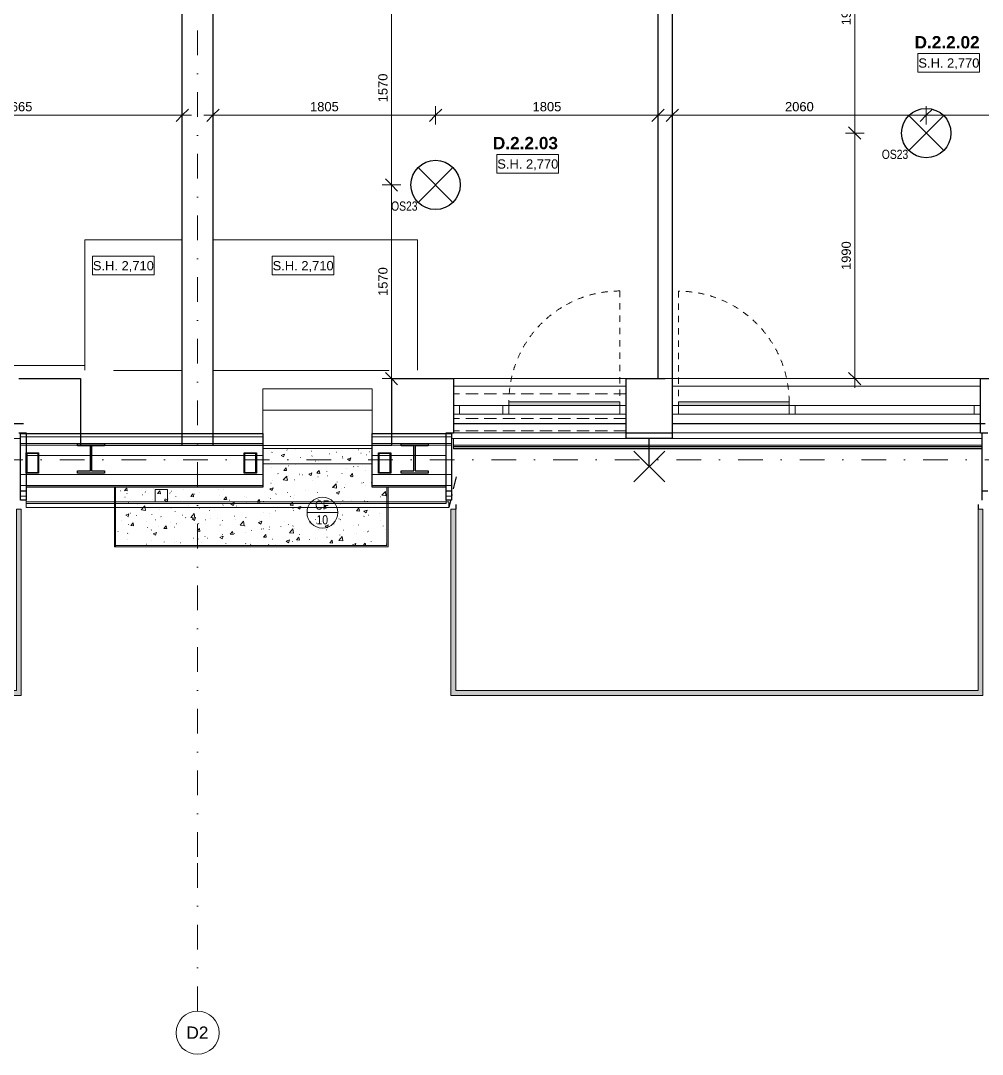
# Model space of a CAD drawing. Header units: millimetres. Extents: x -7570 to 42709, y -1655 to 71550.
# Drawn here: x -1287 to 6513, y 52360 to 60742 of the extents above; entities that cross this region are included whole.
import ezdxf

# ---------------------------------------------------------------- set-up
doc = ezdxf.new("R2010")
doc.units = ezdxf.units.MM
for name, pattern in [('HA_Dash_2mm-S1mm', [100, 50, -50]), ('HA_Dash_3mm-S1mm', [150, 100, -50]), ('HA_DashDot_10mm-S3mm', [500, 200, -150, 0, -150]), ('HA_DashDot_4mm-S1mm', [200, 100, -50, 0, -50])]:
    doc.linetypes.add(name, pattern=pattern)
for name, color, linetype, lineweight in [('-UNDERLAY_A-AREA-____-OTLN', 9, 'Continuous', 25), ('-UNDERLAY_A-FLOR-HRAL-OTLN', 9, 'Continuous', 9), ('-UNDERLAY_A-GLAZ-CWMG-OTLN', 9, 'Continuous', 5), ('-UNDERLAY_A-WALL-____-OTLN', 9, 'Continuous', 9), ('-UNDERLAY_M-HVAC-DUCT-OTLN', 9, 'Continuous', 9), ('A-____-____-DIMS', 9, 'Continuous', 5), ('A-____-____-DIMS-50', 9, 'Continuous', 5), ('A-AREA-____-IDEN', 9, 'Continuous', 9), ('A-CLNG-____-IDEN', 9, 'Continuous', 9), ('A-CLNG-____-OTLN', 9, 'Continuous', 9), ('A-CLNG-____-PATT', 9, 'Continuous', 9), ('A-DOOR-____-OTLN', 9, 'Continuous', 9), ('A-FLOR-____-OTLN', 9, 'Continuous', 9), ('A-FLOR-____-OVHD', 9, 'HA_DashDot_4mm-S1mm', 25), ('A-GENM-____-HDLN', 9, 'HA_Dash_3mm-S1mm', 9), ('A-GENM-____-MCUT', 9, 'HA_Dash_3mm-S1mm', 25), ('A-GENM-____-OTLN', 9, 'Continuous', 9), ('A-GLAZ-CURT-MCUT', 9, 'Continuous', 5), ('A-GLAZ-CURT-OTLN', 9, 'Continuous', 5), ('A-GLAZ-CWMG-MCUT', 9, 'Continuous', 5), ('A-GLAZ-CWMG-OTLN', 9, 'Continuous', 5), ('A-ROOF-____-MCUT', 9, 'Continuous', 25), ('A-ROOF-____-OTLN', 9, 'Continuous', 9), ('A-WALL-____-MCUT', 9, 'Continuous', 9), ('A-WALL-____-OTLN', 9, 'Continuous', 9), ('E-LITE-EQPM-IDEN', 9, 'Continuous', 9), ('E-LITE-EQPM-OTLN', 9, 'Continuous', 9), ('G-____-____-DIMS', 9, 'Continuous', 5), ('I-WALL-____-MCUT', 9, 'Continuous', 25), ('I-WALL-____-OTLN', 9, 'Continuous', 9), ('S-GRID-____-IDEN', 9, 'Continuous', 9), ('S-GRID-____-OTLN', 9, 'Continuous', 5)]:
    doc.layers.add(name, color=color, linetype=linetype, lineweight=lineweight)
doc.styles.add('Arial', font='arial.ttf', dxfattribs={"height": 100})
doc.styles.add('Arial_1', font='arial.ttf', dxfattribs={"height": 75})
doc.styles.add('Arial_2', font='arial.ttf', dxfattribs={"width": 0.8, "height": 75})
doc.styles.add('Arial_B', font='arialbd.ttf', dxfattribs={"height": 100})
doc.dimstyles.new('Inner_Dimensions_1', dxfattribs={"dimscale": 304.8, "dimtxt": 76.519455, "dimasz": 0.328084, "dimexe": 0.246063, "dimexo": 0.0625, "dimgap": 0.032808, "dimtad": 1, "dimdec": 0, "dimzin": 0, "dimdsep": 46, "dimtxsty": 'Arial_1', "dimblk1": 'OBLIQUE', "dimblk2": 'OBLIQUE', "dimsah": 1, "dimcen": 0.09, "dimdle": 0.246063, "dimazin": 0, "dimtfac": 1, "dimtdec": 4, "dimtix": 1, "dimtmove": 0, "dimatfit": 3, "dimfxl": 0.246063, "dimfxlon": 1, "dimtvp": 1, "dimtolj": 1, "dimtzin": 0, "dimlwd": 9, "dimlwe": 9, "dimarcsym": 2})

# ---------------------------------------------------------------- blocks, each defined once
blk = doc.blocks.new('BD Libus_IFC_ifc-1-DPS_D - 2NP')
at = {"layer": 'A-GENM-____-MCUT', "color": 7, "linetype": 'Continuous'}
for p, q in [((-826.8, 57295.4), (-826.8, 57312.7)), ((-826.8, 57312.7), (-606.8, 57312.7)), ((-721.6, 57295.4), (-826.8, 57295.4)), ((-721.6, 57091.1), (-721.6, 57295.4)), ((-606.8, 57295.4), (-712.1, 57295.4)), ((-712.1, 57295.4), (-712.1, 57091.1)), ((-606.8, 57312.7), (-606.8, 57295.4)), ((1798.2, 57295.4), (1798.2, 57312.7)), ((1798.2, 57312.7), (2018.2, 57312.7)), ((1903.4, 57295.4), (1798.2, 57295.4)), ((1903.4, 57091.1), (1903.4, 57295.4)), ((2018.2, 57295.4), (1912.9, 57295.4)), ((1912.9, 57295.4), (1912.9, 57091.1)), ((2018.2, 57312.7), (2018.2, 57295.4)), ((-1241.8, 57073.7), (-1241.8, 57236.7)), ((-1241.8, 57236.7), (-1141.8, 57236.7)), ((-1145.8, 57232.3), (-1237.8, 57232.3)), ((-1237.8, 57232.3), (-1237.8, 57078.1)), ((-1145.8, 57078.1), (-1145.8, 57232.3)), ((-1141.8, 57236.7), (-1141.8, 57073.7)), ((525.5, 57073.7), (525.5, 57236.7)), ((525.5, 57236.7), (625.5, 57236.7)), ((621.5, 57232.3), (529.5, 57232.3)), ((529.5, 57232.3), (529.5, 57078.1)), ((621.5, 57078.1), (621.5, 57232.3)), ((625.5, 57236.7), (625.5, 57073.7)), ((1615.5, 57073.7), (1615.5, 57236.7)), ((1615.5, 57236.7), (1715.5, 57236.7)), ((1711.5, 57232.3), (1619.5, 57232.3)), ((1619.5, 57232.3), (1619.5, 57078.1)), ((1711.5, 57078.1), (1711.5, 57232.3)), ((1715.5, 57236.7), (1715.5, 57073.7)), ((-1237.8, 57078.1), (-1145.8, 57078.1)), ((-826.8, 57073.7), (-826.8, 57091.1)), ((-826.8, 57091.1), (-721.6, 57091.1)), ((-712.1, 57091.1), (-606.8, 57091.1)), ((-606.8, 57091.1), (-606.8, 57073.7)), ((529.5, 57078.1), (621.5, 57078.1)), ((1619.5, 57078.1), (1711.5, 57078.1)), ((1798.2, 57073.7), (1798.2, 57091.1)), ((1798.2, 57091.1), (1903.4, 57091.1)), ((1912.9, 57091.1), (2018.2, 57091.1)), ((2018.2, 57091.1), (2018.2, 57073.7)), ((-1141.8, 57073.7), (-1241.8, 57073.7)), ((-606.8, 57073.7), (-826.8, 57073.7)), ((625.5, 57073.7), (525.5, 57073.7)), ((1715.5, 57073.7), (1615.5, 57073.7)), ((2018.2, 57073.7), (1798.2, 57073.7))]:
    blk.add_line(p, q, dxfattribs=at)
blk = doc.blocks.new('Top Rail Type - Top Rail_Internal_-1448688-DPS_D - 2NP')
at = {"layer": '-UNDERLAY_A-FLOR-HRAL-OTLN'}
for points in [[(-5511.8, 55269.9), (-5471.8, 55309.9), (-5471.8, 56779.9), (-5511.8, 56779.9), (-5511.8, 55975.4)], [(-1281.8, 55269.9), (-1281.8, 56779.9), (-1321.8, 56779.9), (-1321.8, 55309.9)], [(-5511.8, 55269.9), (-1281.8, 55269.9), (-1321.8, 55309.9), (-5471.8, 55309.9)]]:
    blk.add_hatch(color=256, dxfattribs=at).paths.add_polyline_path(points)
for p, q in [((-5511.8, 56779.9), (-5471.8, 56779.9)), ((-5511.8, 55269.9), (-5511.8, 56779.9)), ((-5471.8, 56779.9), (-5471.8, 55309.9)), ((-1321.8, 56779.9), (-1281.8, 56779.9)), ((-1321.8, 55309.9), (-1321.8, 56779.9)), ((-1281.8, 56779.9), (-1281.8, 55269.9)), ((-1281.8, 55269.9), (-5511.8, 55269.9)), ((-5471.8, 55309.9), (-1321.8, 55309.9))]:
    blk.add_line(p, q, dxfattribs=at)
blk = doc.blocks.new('Top Rail Type - Top Rail_Internal_-1448727-DPS_D - 2NP')
at = {"layer": '-UNDERLAY_A-FLOR-HRAL-OTLN'}
for points in [[(2203.2, 55269.9), (2243.2, 55309.9), (2243.2, 56779.9), (2203.2, 56779.9), (2203.2, 55975.4)], [(6518.2, 55269.9), (6518.2, 56779.9), (6478.2, 56779.9), (6478.2, 55309.9)], [(6518.2, 55269.9), (6478.2, 55309.9), (2243.2, 55309.9), (2203.2, 55269.9), (4592, 55269.9)]]:
    blk.add_hatch(color=256, dxfattribs=at).paths.add_polyline_path(points)
for p, q in [((2203.2, 56779.9), (2243.2, 56779.9)), ((2203.2, 55269.9), (2203.2, 56779.9)), ((2243.2, 56779.9), (2243.2, 55309.9)), ((6478.2, 56779.9), (6518.2, 56779.9)), ((6478.2, 55309.9), (6478.2, 56779.9)), ((6518.2, 56779.9), (6518.2, 55269.9)), ((6518.2, 55269.9), (2203.2, 55269.9)), ((2243.2, 55309.9), (6478.2, 55309.9))]:
    blk.add_line(p, q, dxfattribs=at)
blk = doc.blocks.new('Obdélníková příčel - 50x70mm EXT-1690387-DPS_D - 2NP')
at = {"layer": '-UNDERLAY_A-GLAZ-CWMG-OTLN'}
for p, q in [((4996.2, 57549.9), (4996.2, 57619.9)), ((4996.2, 57619.9), (6448.1, 57619.9)), ((6448.1, 57619.9), (6448.1, 57549.9)), ((4996.2, 57549.9), (6448.1, 57549.9))]:
    blk.add_line(p, q, dxfattribs=at)
blk = doc.blocks.new('Obdélníková příčel - 50x70mm EXT-1690389-DPS_D - 2NP')
at = {"layer": '-UNDERLAY_A-GLAZ-CWMG-OTLN'}
for p, q in [((4048.1, 57549.9), (4048.1, 57619.9)), ((4048.1, 57619.9), (4946.2, 57619.9)), ((4946.2, 57619.9), (4946.2, 57549.9)), ((4048.1, 57549.9), (4946.2, 57549.9))]:
    blk.add_line(p, q, dxfattribs=at)
blk = doc.blocks.new('Obdélníková příčel - 50x70mm EXT-1480161-DPS_D - 2NP')
at = {"layer": '-UNDERLAY_A-GLAZ-CWMG-OTLN'}
for p, q in [((2273.2, 57549.9), (2273.2, 57619.9)), ((2623.2, 57619.9), (2273.2, 57619.9)), ((2623.2, 57619.9), (2623.2, 57549.9)), ((2623.2, 57549.9), (2273.2, 57549.9))]:
    blk.add_line(p, q, dxfattribs=at)
blk = doc.blocks.new('Obdélníková příčel - 50x70mm EXT-1480163-DPS_D - 2NP')
at = {"layer": '-UNDERLAY_A-GLAZ-CWMG-OTLN'}
for p, q in [((2673.2, 57549.9), (2673.2, 57619.9)), ((3573.2, 57619.9), (2673.2, 57619.9)), ((3573.2, 57619.9), (3573.2, 57549.9)), ((3573.2, 57549.9), (2673.2, 57549.9))]:
    blk.add_line(p, q, dxfattribs=at)
blk = doc.blocks.new('Systémový panel - Sklo-1690390-DPS_D - 2NP')
at = {"layer": 'A-GLAZ-CURT-MCUT'}
for p, q in [((-725.9375, 0), (-725.9375, 70)), ((-725.9375, 70), (725.9375, 70)), ((725.9375, 0), (-725.9375, 0)), ((725.9375, 70), (725.9375, 0))]:
    blk.add_line(p, q, dxfattribs=at)
blk = doc.blocks.new('Obdélníková příčel - 50x70mm EXT-1690386-DPS_D - 2NP')
at = {"layer": 'A-GLAZ-CWMG-OTLN'}
blk.add_line((4946.2, 57549.9), (4048.2, 57549.9), dxfattribs=at)
blk = doc.blocks.new('Obdélníková příčel - 50x70mm EXT-1479396-DPS_D - 2NP')
at = {"layer": 'A-GLAZ-CWMG-MCUT'}
for p, q in [((0, 0), (-50, 0)), ((-50, 0), (-50, -70)), ((0, -70), (0, 0)), ((-50, -70), (0, -70))]:
    blk.add_line(p, q, dxfattribs=at)
blk = doc.blocks.new('Obdélníková příčel - 50x70mm EXT-1479397-DPS_D - 2NP')
at = {"layer": 'A-GLAZ-CWMG-MCUT'}
for p, q in [((-50, 0), (0, 0)), ((-50, -70), (-50, 0)), ((0, 0), (0, -70)), ((0, -70), (-50, -70))]:
    blk.add_line(p, q, dxfattribs=at)
blk = doc.blocks.new('ABMV_CW_Single_Swing_Generic - Ex_Glass_SKLOPNE-1690468-DPS_D - 2NP')
at = {"layer": 'A-DOOR-____-OTLN'}
blk.add_hatch(color=256, dxfattribs=at).paths.add_polyline_path([(-449, 0), (-449, -30), (449, -30), (449, 0), (-94.8, 0)])
for p, q in [((-449, -15), (-449, 0)), ((-449, 0), (449, 0)), ((-449, -30), (-449, -15)), ((-449, -30), (449, -30)), ((449, -15), (449, 0)), ((449, -30), (449, -15))]:
    blk.add_line(p, q, dxfattribs=at)
at = {"layer": 'A-DOOR-____-OTLN', "linetype": 'HA_Dash_2mm-S1mm', "lineweight": 5}
for p in [(-449, -30), (449, -928)]:
    blk.add_line(p, (449, -30), dxfattribs=at)
blk.add_arc((449, -30), 898, 180, 270, dxfattribs=at)
blk = doc.blocks.new('Obdélníková příčel - 50x70mm EXT-1479394-DPS_D - 2NP')
at = {"layer": 'A-GLAZ-CWMG-MCUT'}
for p, q in [((25, 0), (-25, 0)), ((-25, 0), (-25, -70)), ((25, -70), (25, 0)), ((-25, -70), (25, -70))]:
    blk.add_line(p, q, dxfattribs=at)
blk = doc.blocks.new('Systémový panel - Sklo-1480164-DPS_D - 2NP')
at = {"layer": 'A-GLAZ-CURT-MCUT'}
for p, q in [((-175, -70), (-175, 0)), ((-175, 0), (175, 0)), ((175, -70), (-175, -70)), ((175, 0), (175, -70))]:
    blk.add_line(p, q, dxfattribs=at)
blk = doc.blocks.new('Obdélníková příčel - 50x70mm EXT-1480160-DPS_D - 2NP')
at = {"layer": 'A-GLAZ-CWMG-OTLN'}
blk.add_line((2673.2, 57549.9), (3573.2, 57549.9), dxfattribs=at)
blk = doc.blocks.new('Obdélníková příčel - 50x70mm EXT-1479988-DPS_D - 2NP')
at = {"layer": 'A-GLAZ-CWMG-MCUT'}
for p, q in [((0, 70), (-50, 70)), ((-50, 70), (-50, 0)), ((-50, 0), (0, 0)), ((0, 0), (0, 70))]:
    blk.add_line(p, q, dxfattribs=at)
blk = doc.blocks.new('Obdélníková příčel - 50x70mm EXT-1479989-DPS_D - 2NP')
at = {"layer": 'A-GLAZ-CWMG-MCUT'}
for p, q in [((-50, 70), (0, 70)), ((-50, 0), (-50, 70)), ((0, 0), (-50, 0)), ((0, 70), (0, 0))]:
    blk.add_line(p, q, dxfattribs=at)
blk = doc.blocks.new('ABMV_CW_Single_Swing_Generic - Ex_Glass_SKLOPNE-1529248-DPS_D - 2NP')
at = {"layer": 'A-DOOR-____-OTLN'}
blk.add_hatch(color=256, dxfattribs=at).paths.add_polyline_path([(-450, 0), (450, 0), (450, 30), (-450, 30), (-450, 15)])
at = {"layer": 'A-DOOR-____-OTLN', "linetype": 'HA_Dash_2mm-S1mm', "lineweight": 5}
for p in [(450, 930), (-450, 30)]:
    blk.add_line(p, (450, 30), dxfattribs=at)
at = {"layer": 'A-DOOR-____-OTLN'}
for p, q in [((450, 30), (-450, 30)), ((-450, 15), (-450, 30)), ((-450, 0), (-450, 15)), ((450, 0), (-450, 0)), ((450, 15), (450, 30)), ((450, 0), (450, 15))]:
    blk.add_line(p, q, dxfattribs=at)
at = {"layer": 'A-DOOR-____-OTLN', "linetype": 'HA_Dash_2mm-S1mm', "lineweight": 5}
blk.add_arc((450, 30), 900, 90, 180, dxfattribs=at)
blk = doc.blocks.new('Obdélníková příčel - 50x70mm EXT-1479993-DPS_D - 2NP')
at = {"layer": 'A-GLAZ-CWMG-MCUT'}
for p, q in [((25, 70), (-25, 70)), ((-25, 70), (-25, 0)), ((-25, 0), (25, 0)), ((25, 0), (25, 70))]:
    blk.add_line(p, q, dxfattribs=at)
blk = doc.blocks.new('HA_LF_GenericSymbol - OS23_pokoje-1811521-DPS_D - 2NP')
at = {"layer": 'E-LITE-EQPM-OTLN', "color": 11, "lineweight": 25}
for p, q in [((141.4, -141.4), (-141.4, 141.4)), ((-141.4, -141.4), (141.4, 141.4))]:
    blk.add_line(p, q, dxfattribs=at)
blk.add_circle((0, 0), 200, dxfattribs=at)
blk = doc.blocks.new('HA_GM_Gutter_Balcony - HA_GM_Gutter_Facade TP03-1638956-DPS_D - 2NP')
at = {"layer": 'A-GENM-____-OTLN'}
for p, q in [((0, 60), (0, 5)), ((0, 5), (0, -5)), ((4290, 5), (0, 5)), ((0, -5), (0, -20.8)), ((4290, -5), (0, -5)), ((0, -20.8), (0, -25.1)), ((4290, -20.8), (0, -20.8)), ((4290, -25.1), (0, -25.1))]:
    blk.add_line(p, q, dxfattribs=at)
blk = doc.blocks.new('HA_LF_GenericSymbol nastenne svitidlo - nastenne svitidlo-1783984-DPS_D - 2NP')
at = {"layer": 'E-LITE-EQPM-OTLN', "color": 11, "lineweight": 25}
for p, q in [((125, 125), (-125, -125)), ((-125, 125), (125, -125)), ((0, 0), (-228.9, 0))]:
    blk.add_line(p, q, dxfattribs=at)
blk = doc.blocks.new('TB_Porotherm KPVarioUNI_1500mm - TB_Porotherm KPVarioUNI_1500mm-V2-DPS_D - 2NP')
at = {"layer": 'A-GENM-____-HDLN'}
for p, q in [((-700.25, 205), (699.75, 205)), ((-700.25, 105), (699.75, 105)), ((-700.25, -95), (699.75, -95)), ((-700.25, -157.5), (699.75, -157.5)), ((-700.25, -220), (699.75, -220))]:
    blk.add_line(p, q, dxfattribs=at)
blk = doc.blocks.new('Grid - Radius 3_5mm-353793-DPS_D - 2NP')
at = {"layer": 'S-GRID-____-IDEN'}
blk.add_circle((0, 0), 3.5, dxfattribs=at)
blk = doc.blocks.new('DIMBLOCK10-DPS_D - 2NP')
at = {"layer": 'A-____-____-DIMS-50', "lineweight": 9}
for p, q in [((-2641.8, 59899.3), (-2641.8, 60049.3)), ((-2641.8, 59974.3), (-2591.8, 60024.3)), ((23.2, 60049.3), (23.2, 59899.3)), ((23.2, 59974.3), (23.2, 60049.3)), ((23.2, 59974.3), (73.2, 60024.3)), ((-2641.8, 59974.3), (-2691.8, 59924.3)), ((-2641.8, 59974.3), (98.2, 59974.3)), ((-2641.8, 59974.3), (-2641.8, 59899.3)), ((23.2, 59974.3), (-26.8, 59924.3))]:
    blk.add_line(p, q, dxfattribs=at)
at = {"layer": 'A-____-____-DIMS-50', "color": 0, "lineweight": 9, "insert": (-1424.7, 60081.7), "char_height": 75, "width": 276.883, "attachment_point": 1, "line_spacing_factor": 0.941778, "style": 'Arial_1'}
blk.add_mtext('2665', dxfattribs=at)
blk = doc.blocks.new('_Oblique')
at = {"color": 0, "linetype": 'ByBlock', "lineweight": -2}
blk.add_line((-0.5, -0.5), (0.5, 0.5), dxfattribs=at)
blk = doc.blocks.new('DIMBLOCK11-DPS_D - 2NP')
at = {"layer": 'A-____-____-DIMS-50', "lineweight": 9}
for p, q in [((273.2, 60049.3), (273.2, 59899.3)), ((273.2, 59974.3), (273.2, 60049.3)), ((273.2, 59974.3), (323.2, 60024.3)), ((2078.2, 59899.3), (2078.2, 60049.3)), ((2078.2, 59974.3), (2128.2, 60024.3)), ((198.2, 59974.3), (2078.2, 59974.3)), ((273.2, 59974.3), (223.2, 59924.3)), ((2078.2, 59974.3), (2028.2, 59924.3)), ((2078.2, 59974.3), (2078.2, 59899.3))]:
    blk.add_line(p, q, dxfattribs=at)
at = {"layer": 'A-____-____-DIMS-50', "color": 0, "lineweight": 9, "insert": (1060.3, 60081.7), "char_height": 75, "width": 276.883, "attachment_point": 1, "line_spacing_factor": 0.941778, "style": 'Arial_1'}
blk.add_mtext('1805', dxfattribs=at)
blk = doc.blocks.new('DIMBLOCK12-DPS_D - 2NP')
at = {"layer": 'A-____-____-DIMS-50', "lineweight": 9}
for p, q in [((2078.2, 59899.3), (2078.2, 60049.3)), ((2078.2, 59974.3), (2128.2, 60024.3)), ((3883.2, 60049.3), (3883.2, 59899.3)), ((3883.2, 59974.3), (3883.2, 60049.3)), ((3883.2, 59974.3), (3933.2, 60024.3)), ((2078.2, 59974.3), (2028.2, 59924.3)), ((2078.2, 59974.3), (3958.2, 59974.3)), ((2078.2, 59974.3), (2078.2, 59899.3)), ((3883.2, 59974.3), (3833.2, 59924.3))]:
    blk.add_line(p, q, dxfattribs=at)
at = {"layer": 'A-____-____-DIMS-50', "color": 0, "lineweight": 9, "insert": (2865.3, 60081.7), "char_height": 75, "width": 276.883, "attachment_point": 1, "line_spacing_factor": 0.941778, "style": 'Arial_1'}
blk.add_mtext('1805', dxfattribs=at)
blk = doc.blocks.new('DIMBLOCK13-DPS_D - 2NP')
at = {"layer": 'A-____-____-DIMS-50', "lineweight": 9}
for p, q in [((3998.2, 60049.3), (3998.2, 59899.3)), ((3998.2, 59974.3), (3998.2, 60049.3)), ((3998.2, 59974.3), (4048.2, 60024.3)), ((6058.2, 60049.3), (6058.2, 59899.3)), ((6058.2, 59974.3), (6058.2, 60049.3)), ((6058.2, 59974.3), (6108.2, 60024.3)), ((3923.2, 59974.3), (6058.2, 59974.3)), ((3998.2, 59974.3), (3948.2, 59924.3)), ((6058.2, 59974.3), (6008.2, 59924.3))]:
    blk.add_line(p, q, dxfattribs=at)
at = {"layer": 'A-____-____-DIMS-50', "color": 0, "lineweight": 9, "insert": (4912.8, 60081.7), "char_height": 75, "width": 276.883, "attachment_point": 1, "line_spacing_factor": 0.941778, "style": 'Arial_1'}
blk.add_mtext('2060', dxfattribs=at)
blk = doc.blocks.new('DIMBLOCK14-DPS_D - 2NP')
at = {"layer": 'A-____-____-DIMS-50', "lineweight": 9}
for p, q in [((6058.2, 60049.3), (6058.2, 59899.3)), ((6058.2, 59974.3), (6058.2, 60049.3)), ((6058.2, 59974.3), (6108.2, 60024.3)), ((8123.2, 60049.3), (8123.2, 59899.3)), ((8123.2, 59974.3), (8123.2, 60049.3)), ((8123.2, 59974.3), (8173.2, 60024.3)), ((6058.2, 59974.3), (6008.2, 59924.3)), ((6058.2, 59974.3), (8198.2, 59974.3)), ((8123.2, 59974.3), (8073.2, 59924.3))]:
    blk.add_line(p, q, dxfattribs=at)
at = {"layer": 'A-____-____-DIMS-50', "color": 0, "lineweight": 9, "insert": (6975.3, 60081.7), "char_height": 75, "width": 276.883, "attachment_point": 1, "line_spacing_factor": 0.941778, "style": 'Arial_1'}
blk.add_mtext('2065', dxfattribs=at)
blk = doc.blocks.new('DIMBLOCK32-DPS_D - 2NP')
at = {"layer": 'A-____-____-DIMS-50', "lineweight": 9}
for p, q in [((1721, 60979.9), (1671, 61029.9)), ((1721, 61054.9), (1721, 59409.9)), ((1796, 60979.9), (1646, 60979.9)), ((1721, 60979.9), (1771, 60929.9)), ((1721, 60979.9), (1796, 60979.9)), ((1721, 59409.9), (1671, 59459.9)), ((1796, 59409.9), (1646, 59409.9)), ((1721, 59409.9), (1771, 59359.9)), ((1721, 59409.9), (1796, 59409.9))]:
    blk.add_line(p, q, dxfattribs=at)
at = {"layer": 'A-____-____-DIMS-50', "color": 0, "lineweight": 9, "insert": (1613.6, 60079.5), "char_height": 75, "width": 276.883, "attachment_point": 1, "rotation": 90, "line_spacing_factor": 0.941778, "style": 'Arial_1'}
blk.add_mtext('1570', dxfattribs=at)
blk = doc.blocks.new('DIMBLOCK33-DPS_D - 2NP')
at = {"layer": 'A-____-____-DIMS-50', "lineweight": 9}
for p, q in [((1721, 59409.9), (1671, 59459.9)), ((1796, 59409.9), (1646, 59409.9)), ((1721, 59409.9), (1721, 57764.9)), ((1721, 59409.9), (1771, 59359.9)), ((1721, 59409.9), (1796, 59409.9)), ((1796, 57839.9), (1646, 57839.9)), ((1721, 57839.9), (1671, 57889.9)), ((1721, 57839.9), (1771, 57789.9)), ((1721, 57839.9), (1796, 57839.9))]:
    blk.add_line(p, q, dxfattribs=at)
at = {"layer": 'A-____-____-DIMS-50', "color": 0, "lineweight": 9, "insert": (1613.6, 58509.5), "char_height": 75, "width": 276.883, "attachment_point": 1, "rotation": 90, "line_spacing_factor": 0.941778, "style": 'Arial_1'}
blk.add_mtext('1570', dxfattribs=at)
blk = doc.blocks.new('DIMBLOCK34-DPS_D - 2NP')
at = {"layer": 'A-____-____-DIMS-50', "lineweight": 9}
for p, q in [((5478.8, 61809.9), (5428.8, 61859.9)), ((5478.8, 61884.9), (5478.8, 59829.9)), ((5553.8, 61809.9), (5403.8, 61809.9)), ((5478.8, 61809.9), (5528.8, 61759.9)), ((5478.8, 61809.9), (5553.8, 61809.9)), ((5478.8, 59829.9), (5428.8, 59879.9)), ((5553.8, 59829.9), (5403.8, 59829.9)), ((5478.8, 59829.9), (5528.8, 59779.9)), ((5478.8, 59829.9), (5553.8, 59829.9))]:
    blk.add_line(p, q, dxfattribs=at)
at = {"layer": 'A-____-____-DIMS-50', "color": 0, "lineweight": 9, "insert": (5371.4, 60704.5), "char_height": 75, "width": 276.883, "attachment_point": 1, "rotation": 90, "line_spacing_factor": 0.941778, "style": 'Arial_1'}
blk.add_mtext('1980', dxfattribs=at)
blk = doc.blocks.new('DIMBLOCK35-DPS_D - 2NP')
at = {"layer": 'A-____-____-DIMS-50', "lineweight": 9}
for p, q in [((5478.8, 59829.9), (5428.8, 59879.9)), ((5553.8, 59829.9), (5403.8, 59829.9)), ((5478.8, 59829.9), (5478.8, 57764.9)), ((5478.8, 59829.9), (5528.8, 59779.9)), ((5478.8, 59829.9), (5553.8, 59829.9)), ((5553.8, 57839.9), (5403.8, 57839.9)), ((5478.8, 57839.9), (5428.8, 57889.9)), ((5478.8, 57839.9), (5528.8, 57789.9)), ((5478.8, 57839.9), (5553.8, 57839.9))]:
    blk.add_line(p, q, dxfattribs=at)
at = {"layer": 'A-____-____-DIMS-50', "color": 0, "lineweight": 9, "insert": (5371.4, 58719.5), "char_height": 75, "width": 276.883, "attachment_point": 1, "rotation": 90, "line_spacing_factor": 0.941778, "style": 'Arial_1'}
blk.add_mtext('1990', dxfattribs=at)
blk = doc.blocks.new('HA_Tag_Ceiling - Group _ Type Mark-1698111-DPS_D - 2NP')
at = {"layer": 'A-CLNG-____-IDEN'}
blk.add_line((-2.5, 0), (2.5, 0), dxfattribs=at)
blk.add_circle((0, 0), 2.5, dxfattribs=at)
blk = doc.blocks.new('Spot Elevations - Generic-448778-DPS_D - 2NP')
at = {"layer": 'G-____-____-DIMS', "lineweight": 9}
for p, q in [((-5, 0), (-5, 3)), ((-5, 3), (5, 3)), ((5, 3), (5, 0)), ((5, 0), (-5, 0))]:
    blk.add_line(p, q, dxfattribs=at)

msp = doc.modelspace()

# ---------------------------------------------------------------- hatches: boundary and pattern name
at = {"layer": 'A-CLNG-____-PATT', "lineweight": 5}
h = msp.add_hatch(dxfattribs=at)
h.set_pattern_fill('FP_3', color=256, style=0, pattern_type=2)
h.set_pattern_definition([(50, (0, 0), (268.9728, -23.5317), [28.125, -309.375]), (355, (0, 0), (-52.0318, 282.0722), [22.5, -247.5]), (100.451, (22.41, -1.96), (216.9426, 258.5382), [23.903, -262.928]), (46.184, (0, 75), (400.2152, -62.0716), [42.187, -464.062]), (96.636, (33.35, 69.83), (350.496, 365.297), [35.854, -394.392]), (351.184, (0, 75), (350.4995, 365.2935), [33.75, -371.25]), (21, (37.5, 56.25), (223.8405, -150.9819), [28.125, -309.375]), (326, (37.5, 56.25), (91.2433, 271.9314), [22.5, -247.5]), (71.451, (56.15, 43.67), (315.0841, 120.9468), [23.903, -262.928]), (37.5, (0, 0), (4.55924, 124.83529), [1.676, -242.824, 1.676, -249.574, -248.438]), (37.5, (0, 0), (4.55924, 124.83529), [-495.75, 1.676, -246.761]), (7.5, (0, 0), (98.6515, 147.90495), [1.676, -141.574, 1.676, -237.199, -94.687]), (7.5, (0, 0), (98.6515, 147.90495), [-382.125, 1.676, -93.011]), (327.5, (-83.62, 0), (200.18384, -8.45835), [1.676, -92.074, 1.676, -290.824, -388.125]), (327.5, (-83.62, 0), (200.18384, -8.45835), [-386.25, 1.676, -386.449]), (317.5, (-121.12, 0), (218.6952, 37.53903), [1.676, -120.199, 1.676, -192.574, -275.625]), (317.5, (-121.12, 0), (218.6952, 37.53903), [-316.125, 1.676, -273.949])])
h.paths.add_polyline_path([(-516.8, 56484.9), (1683.2, 56484.9), (1683.2, 56959.9), (1564.1, 56959.9), (1564.1, 57271.4), (676.8, 57271.4), (676.8, 56959.9), (-516.8, 56959.9)])

# ---------------------------------------------------------------- linework, layer by layer
at = {"layer": '-UNDERLAY_A-AREA-____-OTLN'}
for p, q in [((-1301.8, 57839.9), (-801.8, 57839.9)), ((-801.8, 57839.9), (-801.8, 57297.4)), ((1723.2, 57297.4), (1723.2, 57839.9)), ((1723.2, 57839.9), (2223.2, 57839.9)), ((3623.2, 57619.9), (3623.2, 57839.9)), ((3623.2, 57839.9), (3940.7, 57839.9)), ((-3801.8, 57474.9), (-1264.3, 57474.9)), ((2223.2, 57474.9), (3623.2, 57474.9)), ((3998.2, 57474.9), (6535.7, 57474.9)), ((2243.2, 56817.4), (2243.2, 56779.9)), ((6483.2, 56779.9), (6483.2, 56817.4))]:
    msp.add_line(p, q, dxfattribs=at)
at = {"layer": '-UNDERLAY_A-WALL-____-OTLN'}
for p, q in [((-801.8, 57297.4), (1723.2, 57297.4)), ((-1241.8, 57214.8), (676.8, 57214.8)), ((1564.1, 57214.8), (2163.2, 57214.8)), ((676.8, 57147.1), (1564.1, 57147.1)), ((-1241.8, 56794.9), (-1241.8, 56854.3)), ((-1241.8, 56839.9), (2185.7, 56839.9)), ((2163.2, 56827.4), (-1241.8, 56827.4)), ((2163.2, 56854.3), (2163.2, 56827.4)), ((2185.7, 56794.9), (2185.7, 56839.9)), ((2185.7, 56794.9), (-1241.8, 56794.9))]:
    msp.add_line(p, q, dxfattribs=at)
at = {"layer": '-UNDERLAY_M-HVAC-DUCT-OTLN'}
for p, q in [((-96.8, 56939.5), (-196.8, 56939.5)), ((-196.8, 56939.5), (-196.8, 56839.9)), ((-96.8, 56839.9), (-96.8, 56939.5))]:
    msp.add_line(p, q, dxfattribs=at)
at = {"layer": 'A-CLNG-____-OTLN'}
for p, q in [((-516.8, 56484.9), (-516.8, 56959.9)), ((1683.2, 56484.9), (-516.8, 56484.9))]:
    msp.add_line(p, q, dxfattribs=at)
at = {"layer": 'A-FLOR-____-OTLN'}
for p, q in [((-766.8, 57908.3), (-766.8, 58964.9)), ((-766.8, 58964.9), (23.2, 58964.9)), ((273.2, 58964.9), (1933.2, 58964.9)), ((1933.2, 58964.9), (1933.2, 57908.3))]:
    msp.add_line(p, q, dxfattribs=at)
at = {"layer": 'A-FLOR-____-OVHD'}
msp.add_line((2245.7, 57041.7), (2185.7, 56794.9), dxfattribs=at)
at = {"layer": 'A-ROOF-____-MCUT'}
for p, q in [((-1286.8, 57394.7), (676.8, 57394.7)), ((676.8, 57394.7), (676.8, 56959.9)), ((1564.1, 56959.9), (1564.1, 57394.7)), ((1564.1, 57394.7), (2208.2, 57394.7)), ((-1286.8, 56854.3), (-1286.8, 56926.7)), ((676.8, 56959.9), (-1241.8, 56959.9)), ((-1241.8, 56926.7), (-1241.8, 56854.3)), ((2163.2, 56959.9), (1564.1, 56959.9)), ((2163.2, 56854.3), (2163.2, 56926.7)), ((2208.2, 56926.7), (2208.2, 56854.3)), ((6513.2, 56854.3), (6513.2, 56926.7)), ((-1241.8, 56854.3), (-1286.8, 56854.3)), ((2208.2, 56854.3), (2163.2, 56854.3))]:
    msp.add_line(p, q, dxfattribs=at)
at = {"layer": 'A-ROOF-____-MCUT', "lineweight": 9}
for p, q in [((-1286.8, 57367.6), (676.8, 57367.6)), ((1564.1, 57367.6), (2208.2, 57367.6)), ((-1286.8, 57313.2), (676.8, 57313.2)), ((-1286.8, 57299.7), (676.8, 57299.7)), ((1564.1, 57313.2), (2208.2, 57313.2)), ((1564.1, 57299.7), (2208.2, 57299.7)), ((-1286.8, 57060.7), (676.8, 57060.7)), ((1564.1, 57060.7), (2208.2, 57060.7)), ((-1286.8, 56973.8), (676.8, 56973.8)), ((-1286.8, 56930.3), (-1241.8, 56930.3)), ((1564.1, 56973.8), (2208.2, 56973.8)), ((2163.2, 56930.3), (2208.2, 56930.3)), ((-1286.8, 56886.8), (-1241.8, 56886.8)), ((2163.2, 56886.8), (2208.2, 56886.8))]:
    msp.add_line(p, q, dxfattribs=at)
at = {"layer": 'A-ROOF-____-OTLN'}
for p, q in [((-5301.8, 57946.5), (-766.8, 57946.5)), ((-531.8, 57908.3), (-531.8, 57905.5)), ((-531.8, 57905.5), (23.2, 57905.5)), ((273.2, 57905.5), (1698.2, 57905.5)), ((1698.2, 57905.5), (1698.2, 57908.3)), ((1564.1, 57755.5), (676.8, 57755.5)), ((676.8, 57755.5), (676.8, 57394.7)), ((1564.1, 57394.7), (1564.1, 57755.5)), ((676.8, 57584.6), (1564.1, 57584.6)), ((3623.2, 57399.9), (2223.2, 57399.9)), ((6498.1, 57399.9), (3998.2, 57399.9)), ((676.8, 57271.4), (1564.1, 57271.4))]:
    msp.add_line(p, q, dxfattribs=at)
at = {"layer": 'A-WALL-____-MCUT', "lineweight": 25}
for p, q in [((-1302, 57839.9), (-801.8, 57839.9)), ((-801.8, 57839.9), (-801.8, 57394.7)), ((1723.2, 57394.7), (1723.2, 57839.9)), ((1723.2, 57839.9), (2223.2, 57839.9)), ((2223.2, 57839.9), (2223.2, 57399.9)), ((3623.2, 57354.9), (3623.2, 57839.9)), ((3623.2, 57839.9), (3883.2, 57839.9)), ((3998.2, 57839.9), (3998.2, 57399.9)), ((6498.1, 57399.9), (6498.1, 57839.9)), ((6498.1, 57839.9), (6998.2, 57839.9)), ((-1302, 57399.9), (-1241.8, 57399.9)), ((-1286.8, 56926.7), (-1286.8, 57399.9)), ((-1241.8, 57399.9), (-1241.8, 56926.7)), ((2163.2, 56926.7), (2163.2, 57399.9)), ((2163.2, 57399.9), (2223.2, 57399.9)), ((2208.2, 57399.9), (2208.2, 56926.7)), ((3623.2, 57399.9), (3998.2, 57399.9)), ((3998, 57354.9), (3623.2, 57354.9)), ((3998, 57399.9), (3998, 57354.9)), ((6498.1, 57399.9), (6558.2, 57399.9)), ((6513.2, 56926.7), (6513.2, 57399.9)), ((-1241.8, 56926.7), (-1286.8, 56926.7)), ((2208.2, 56926.7), (2163.2, 56926.7)), ((6558.2, 56926.7), (6513.2, 56926.7))]:
    msp.add_line(p, q, dxfattribs=at)
at = {"layer": 'A-WALL-____-MCUT'}
msp.add_line((3998.2, 57839.9), (3883.2, 57839.9), dxfattribs=at)
at = {"layer": 'A-WALL-____-OTLN'}
for p, q in [((3623.2, 57839.9), (2223.2, 57839.9)), ((6498.1, 57839.9), (3998.2, 57839.9)), ((3623.2, 57776.7), (2223.2, 57776.7)), ((6498.1, 57776.7), (3998.2, 57776.7)), ((-3816.8, 57354.9), (-1286.8, 57354.9)), ((2208.2, 57354.9), (3623.2, 57354.9)), ((3998, 57354.9), (6513.2, 57354.9))]:
    msp.add_line(p, q, dxfattribs=at)
at = {"layer": 'I-WALL-____-MCUT'}
for p, q in [((3883.2, 57839.9), (3883.2, 61809.9)), ((3998.2, 61809.9), (3998.2, 57839.9)), ((23.2, 57297.4), (23.2, 61664.9)), ((273.2, 60979.9), (273.2, 57297.4)), ((273.2, 57297.4), (23.2, 57297.4))]:
    msp.add_line(p, q, dxfattribs=at)
at = {"layer": 'I-WALL-____-OTLN'}
for p, q in [((-526.8, 56474.9), (-526.8, 56959.9)), ((1683.2, 56959.9), (1683.2, 56484.9)), ((1693.2, 56474.9), (1693.2, 56959.9)), ((-516.8, 56484.9), (-526.8, 56484.9)), ((-526.8, 56474.9), (1693.2, 56474.9)), ((-516.8, 56474.9), (-516.8, 56484.9))]:
    msp.add_line(p, q, dxfattribs=at)
at = {"layer": 'S-GRID-____-OTLN', "linetype": 'HA_DashDot_10mm-S3mm', "lineweight": 9}
for p, q in [((148.2, 53960.4), (148.2, 69949.6)), ((-5970.1, 57179.9), (21709.3, 57179.9)), ((148.2, 52710.4), (148.2, 53960.4))]:
    msp.add_line(p, q, dxfattribs=at)

# ---------------------------------------------------------------- block references
at = {"layer": '-UNDERLAY_A-FLOR-HRAL-OTLN'}
for name in ['Top Rail Type - Top Rail_Internal_-1448688-DPS_D - 2NP', 'Top Rail Type - Top Rail_Internal_-1448727-DPS_D - 2NP']:
    msp.add_blockref(name, (0, 0), dxfattribs=at)
at = {"layer": '-UNDERLAY_A-GLAZ-CWMG-OTLN'}
for name in ['Obdélníková příčel - 50x70mm EXT-1480161-DPS_D - 2NP', 'Obdélníková příčel - 50x70mm EXT-1480163-DPS_D - 2NP', 'Obdélníková příčel - 50x70mm EXT-1690389-DPS_D - 2NP', 'Obdélníková příčel - 50x70mm EXT-1690387-DPS_D - 2NP']:
    msp.add_blockref(name, (0, 0), dxfattribs=at)
at = {"lineweight": 5}
msp.add_blockref('BD Libus_IFC_ifc-1-DPS_D - 2NP', (0, 0), dxfattribs=at)
at = {"layer": 'A-CLNG-____-IDEN', "xscale": 49.99999999999998, "yscale": 49.99999999999998, "zscale": 49.99999999999998}
msp.add_blockref('HA_Tag_Ceiling - Group _ Type Mark-1698111-DPS_D - 2NP', (1160.7, 56752.9), dxfattribs=at)
at = {"layer": 'A-DOOR-____-OTLN'}
msp.add_blockref('ABMV_CW_Single_Swing_Generic - Ex_Glass_SKLOPNE-1529248-DPS_D - 2NP', (3123.2, 57619.9), dxfattribs=at)
at = {"layer": 'A-DOOR-____-OTLN', "rotation": 180}
msp.add_blockref('ABMV_CW_Single_Swing_Generic - Ex_Glass_SKLOPNE-1690468-DPS_D - 2NP', (4497.2, 57619.9), dxfattribs=at)
at = {"layer": 'A-GENM-____-OTLN', "rotation": 180}
msp.add_blockref('TB_Porotherm KPVarioUNI_1500mm - TB_Porotherm KPVarioUNI_1500mm-V2-DPS_D - 2NP', (2923, 57619.9), dxfattribs=at)
at = {"layer": 'A-GENM-____-OTLN'}
msp.add_blockref('HA_GM_Gutter_Balcony - HA_GM_Gutter_Facade TP03-1638956-DPS_D - 2NP', (2223.2, 57294.9), dxfattribs=at)
at = {"layer": 'A-GLAZ-CURT-OTLN'}
msp.add_blockref('Systémový panel - Sklo-1480164-DPS_D - 2NP', (2448.2, 57619.9), dxfattribs=at)
at = {"layer": 'A-GLAZ-CURT-OTLN', "rotation": 180}
msp.add_blockref('Systémový panel - Sklo-1690390-DPS_D - 2NP', (5722.1, 57619.9), dxfattribs=at)
at = {"layer": 'A-GLAZ-CWMG-OTLN', "rotation": 180}
msp.add_blockref('Obdélníková příčel - 50x70mm EXT-1479989-DPS_D - 2NP', (2223.2, 57619.9), dxfattribs=at)
at = {"layer": 'A-GLAZ-CWMG-OTLN', "extrusion": (0, 0, -1), "rotation": 180}
for name, p in [('Obdélníková příčel - 50x70mm EXT-1479993-DPS_D - 2NP', (-2648.2, 57619.9)), ('Obdélníková příčel - 50x70mm EXT-1479988-DPS_D - 2NP', (-3623.2, 57619.9))]:
    msp.add_blockref(name, p, dxfattribs=at)
at = {"layer": 'A-GLAZ-CWMG-OTLN', "extrusion": (0, 0, -1)}
for name, p in [('Obdélníková příčel - 50x70mm EXT-1479396-DPS_D - 2NP', (-3998.2, 57619.9)), ('Obdélníková příčel - 50x70mm EXT-1479394-DPS_D - 2NP', (-4971.2, 57619.9))]:
    msp.add_blockref(name, p, dxfattribs=at)
at = {"layer": 'A-GLAZ-CWMG-OTLN'}
for name, p in [('Obdélníková příčel - 50x70mm EXT-1479397-DPS_D - 2NP', (6498.1, 57619.9)), ('Obdélníková příčel - 50x70mm EXT-1480160-DPS_D - 2NP', (0, 0)), ('Obdélníková příčel - 50x70mm EXT-1690386-DPS_D - 2NP', (0, 0))]:
    msp.add_blockref(name, p, dxfattribs=at)
at = {"layer": 'E-LITE-EQPM-OTLN', "color": 11, "lineweight": 25}
for name, p, rotation in [('HA_LF_GenericSymbol - OS23_pokoje-1811521-DPS_D - 2NP', (6058.2, 59829.9), 180), ('HA_LF_GenericSymbol - OS23_pokoje-1811521-DPS_D - 2NP', (2078.2, 59409.9), 180), ('HA_LF_GenericSymbol nastenne svitidlo - nastenne svitidlo-1783984-DPS_D - 2NP', (3812.1, 57126), 269.9999999999997)]:
    msp.add_blockref(name, p, dxfattribs=dict(at, rotation=rotation))
at = {"layer": 'G-____-____-DIMS', "lineweight": 9, "xscale": 49.99999999999998, "yscale": 49.99999999999998, "zscale": 49.99999999999998}
for p in [(6241.2, 60324.8), (2825.7, 59506), (-454.7, 58681.3), (1003.6, 58681.3)]:
    msp.add_blockref('Spot Elevations - Generic-448778-DPS_D - 2NP', p, dxfattribs=at)
at = {"layer": 'S-GRID-____-IDEN', "xscale": 49.99999999999998, "yscale": 49.99999999999998, "zscale": 49.99999999999998}
msp.add_blockref('Grid - Radius 3_5mm-353793-DPS_D - 2NP', (148.2, 52535.4), dxfattribs=at)

# ---------------------------------------------------------------- texts
at = {"layer": 'A-AREA-____-IDEN', "lineweight": 5, "char_height": 100, "width": 653.375, "attachment_point": 1, "style": 'Arial_B'}
for s, insert in [('D.2.2.02', (5963.4, 60616.6)), ('D.2.2.03', (2543.1, 59798.8))]:
    msp.add_mtext(s, dxfattribs=dict(at, insert=insert))
at = {"layer": 'A-CLNG-____-IDEN', "lineweight": 5, "char_height": 75, "attachment_point": 1, "style": 'Arial_2'}
for s, insert, width in [('CF', (1102.3, 56851), 137.89), ('10', (1112.9, 56732), 115.443)]:
    msp.add_mtext(s, dxfattribs=dict(at, insert=insert, width=width))
at = {"layer": 'E-LITE-EQPM-IDEN', "lineweight": 5, "char_height": 75, "width": 262.953, "attachment_point": 1, "style": 'Arial_2'}
for insert in [(5697.8, 59695.5), (1717.8, 59275.5)]:
    msp.add_mtext('OS23', dxfattribs=dict(at, insert=insert))
at = {"layer": 'G-____-____-DIMS', "lineweight": 9, "char_height": 75, "width": 592.246, "attachment_point": 1, "line_spacing_factor": 0.941778, "style": 'Arial_1'}
for s, insert in [('S.H. 2,770', (5994.4, 60435.7)), ('S.H. 2,770', (2579, 59616.9)), ('S.H. 2,710', (-701.4, 58792.2)), ('S.H. 2,710', (756.8, 58792.2))]:
    msp.add_mtext(s, dxfattribs=dict(at, insert=insert))
at = {"layer": 'S-GRID-____-IDEN', "lineweight": 5, "insert": (57.3, 52586.1), "char_height": 100, "width": 220.464, "attachment_point": 1, "style": 'Arial'}
msp.add_mtext('D2', dxfattribs=at)

# ---------------------------------------------------------------- dimensions: what is measured, and where the dimension line sits
at = {"layer": 'A-____-____-DIMS', "lineweight": 9}
for base, p1, p2, override, picture, middle in [((5478.8, 59829.9), (5553.8, 61809.9), (5553.8, 59829.9), {"dimpost": '<>', "dimfxl": 1979.99629}, 'DIMBLOCK34-DPS_D - 2NP', (5430.5, 60819.9)), ((1721, 59409.9), (1796, 60979.9), (1796, 59409.9), {"dimpost": '<>', "dimfxl": 1570}, 'DIMBLOCK32-DPS_D - 2NP', (1672.7, 60194.9)), ((5478.8, 57839.9), (5553.8, 59829.9), (5553.8, 57839.9), {"dimpost": '<>', "dimfxl": 1989.999999}, 'DIMBLOCK35-DPS_D - 2NP', (5430.5, 58834.9)), ((1721, 57839.9), (1796, 59409.9), (1796, 57839.9), {"dimpost": '<>', "dimfxl": 1570}, 'DIMBLOCK33-DPS_D - 2NP', (1672.7, 58624.9))]:
    dim = msp.add_linear_dim(base=base, p1=p1, p2=p2, angle=90, dimstyle='Inner_Dimensions_1', override=override, dxfattribs=at)
    dim.commit()
    dim.dimension.update_dxf_attribs({"geometry": picture, "text_midpoint": middle})
for base, p1, p2, override, picture, middle in [((23.2, 59974.3), (-2641.8, 59899.3), (23.2, 60049.3), {"dimpost": '<>', "dimfxl": 2669.21805}, 'DIMBLOCK10-DPS_D - 2NP', (-1309.3, 60022.6)), ((2078.2, 59974.3), (273.2, 60049.3), (2078.2, 59899.3), {"dimpost": '<>', "dimfxl": 1811.221963}, 'DIMBLOCK11-DPS_D - 2NP', (1175.7, 60022.6)), ((3883.2, 59974.3), (2078.2, 59899.3), (3883.2, 60049.3), {"dimpost": '<>', "dimfxl": 1811.221963}, 'DIMBLOCK12-DPS_D - 2NP', (2980.7, 60022.6)), ((6058.2, 59974.3), (3998.2, 60049.3), (6058.2, 60049.3), {"dimpost": '<>', "dimfxl": 2060}, 'DIMBLOCK13-DPS_D - 2NP', (5028.2, 60022.6)), ((8123.2, 59974.3), (6058.2, 60049.3), (8123.2, 60049.3), {"dimpost": '<>', "dimfxl": 2065}, 'DIMBLOCK14-DPS_D - 2NP', (7090.7, 60022.6))]:
    dim = msp.add_linear_dim(base=base, p1=p1, p2=p2, dimstyle='Inner_Dimensions_1', override=override, dxfattribs=at)
    dim.commit()
    dim.dimension.update_dxf_attribs({"geometry": picture, "text_midpoint": middle})

doc.saveas('drawing.dxf')
